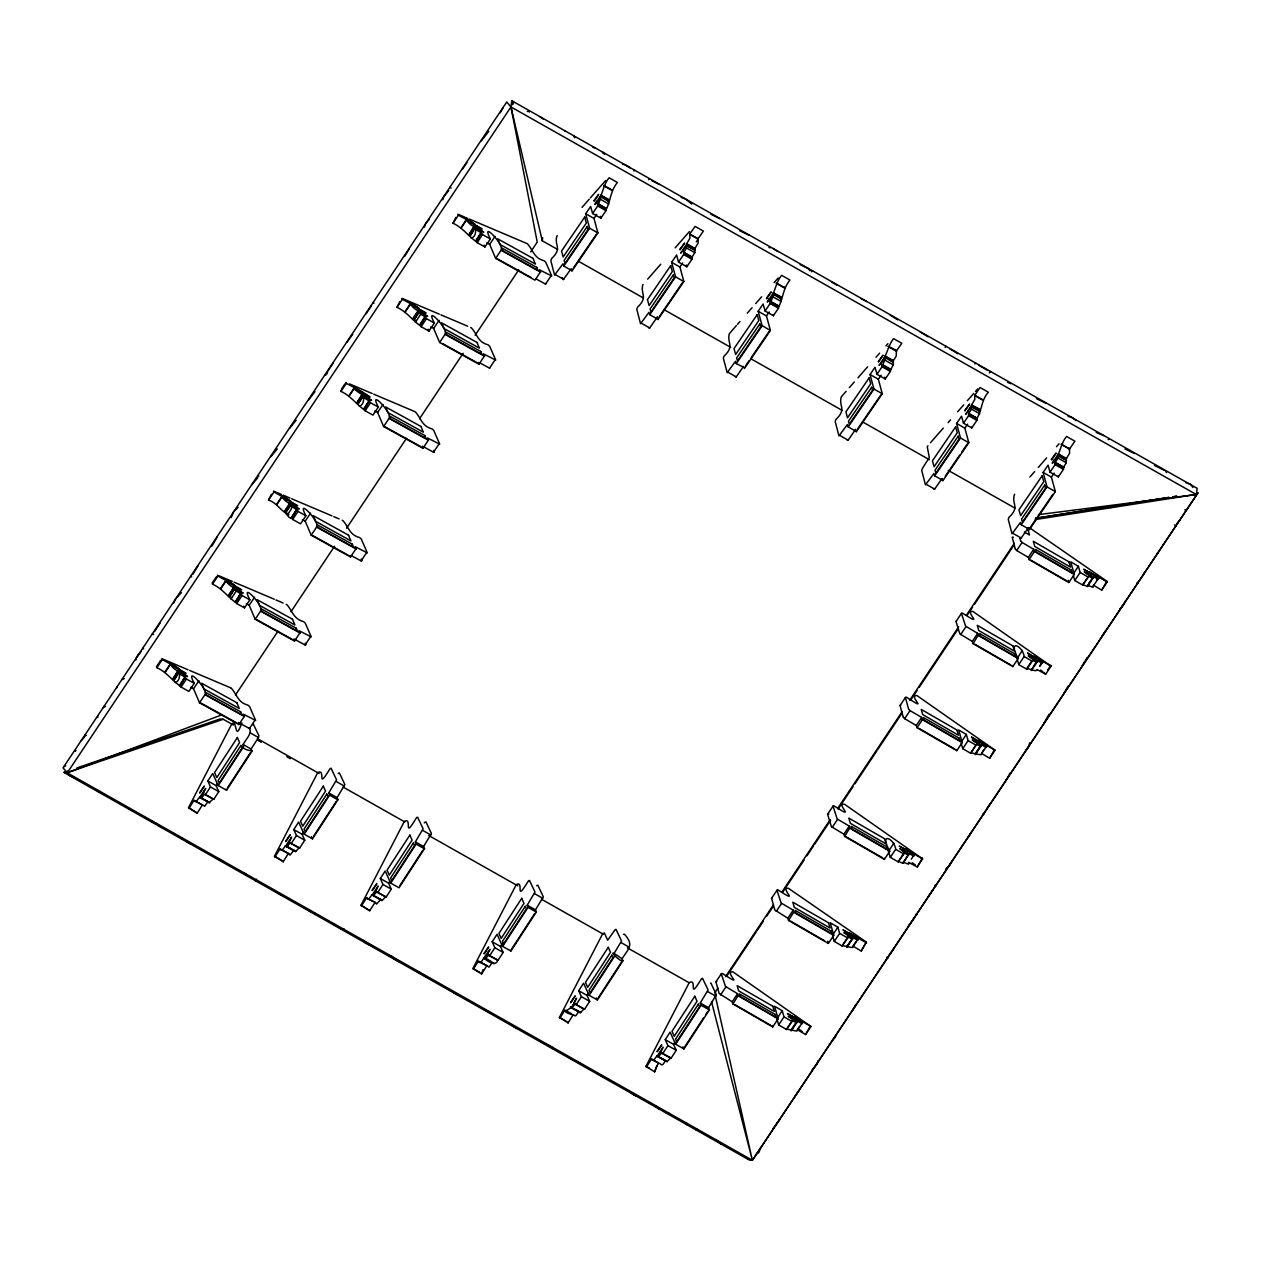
<?xml version="1.0" encoding="UTF-8"?>
<svg xmlns="http://www.w3.org/2000/svg" width="1261" height="1261" viewBox="0 0 1261 1261"><rect width="100%" height="100%" fill="white"/><g stroke="black" fill="none" stroke-linecap="round" stroke-linejoin="round"><path stroke-width="1.5" d="M777.107 1019.582L778.636 1024.941L786.533 1029.496A14.517 3.389 33.7 0 1 786.533 1029.071C790.773 1029.843 793.169 1030.615 797.094 1031.025M786.769 1028.913L792.397 1020.638L796.574 1022.844L797.409 1021.52L791.199 1030.915M832.749 936.088L834.278 941.431L842.175 946.002A14.517 3.389 33.7 0 1 842.175 945.561C846.367 946.176 848.874 947.342 852.735 947.531M961.197 743.328L962.726 748.671L970.623 753.243A14.517 3.389 33.7 0 1 970.623 752.801C974.674 753.526 977.307 754.377 981.184 754.772M1087.612 585.262L1093.051 587.358L1093.003 585.861M790.584 1017.233L797.409 1021.52L788.424 1016.319A3.909 0.914 33.7 0 0 788.125 1016.271L791.672 1018.699L791.136 1017.926M846.336 933.802L844.05 932.746A3.909 0.914 33.7 0 0 843.767 932.777L852.846 937.553M902.245 849.662L909.071 853.949L902.86 863.328L898.368 861.342A14.517 3.389 33.7 0 0 898.21 861.893L890.298 857.37L888.327 851.049M971.112 752.454L976.487 744.384L981.153 746.339L974.674 740.743L981.484 745.251L975.289 754.645M1086.714 572.841L1093.523 577.112L1087.329 586.507L1082.758 584.521A14.517 3.389 33.7 0 0 1082.663 585.057L1074.766 580.533L1073.458 575.978M597.162 201.713L596.39 201.334L594.971 204.061A3.909 1.135 -60.5 0 0 594.798 204.581C602.143 200.042 602.459 184.973 609.158 177.785L617.449 182.482C610.45 190.663 610.687 200.925 605.958 209.941A14.517 4.224 -60.5 0 0 606.021 210.571L600.898 218.185L592.591 213.487L590.637 206.457L585.671 213.708L589.612 228.225L563.793 266.055L572.1 270.752L597.903 232.922L593.978 218.405L596.721 214.402M769.651 299.267L768.879 298.889L767.46 301.615A3.909 1.135 -60.5 0 0 767.287 302.12C774.585 297.186 775.058 282.685 781.631 275.339L789.938 280.021C783.018 288.265 783.097 298.463 778.447 307.479A14.517 4.224 -60.5 0 0 778.51 308.125L773.387 315.723L765.08 311.026L763.126 303.996L758.16 311.262L762.101 325.606L770.392 330.477L744.384 368.559M881.076 375.211L878.35 379.23L882.274 393.747L856.455 431.561L848.164 426.864L873.968 389.05L870.043 374.533L875.008 367.266L876.962 374.296L885.269 378.994L890.392 371.396A14.517 4.224 -60.5 0 1 890.329 370.75L893.371 364.382L893.198 360.331M1054.606 460.407L1053.833 460.029L1052.399 462.755A3.909 1.135 -60.5 0 0 1052.226 463.276C1059.303 458.72 1060.154 443.604 1066.585 436.479L1074.892 441.177L1069.549 448.963M682.658 262.997L679.931 267.017L683.856 281.534L658.053 319.364L649.746 314.667L675.549 276.837L671.624 262.32L676.59 255.053L678.544 262.099L686.851 266.78L691.974 259.183A14.517 4.224 -60.5 0 1 691.911 258.552L692.131 256.992L683.825 252.295L686.504 247.96L686.646 243.767L689.83 238.361L689.735 234.026L695.095 226.397L703.402 231.094L698.042 238.723L698.137 243.058L694.937 248.464L686.646 243.767M762.085 325.779L736.282 363.609L744.305 367.581M770.392 330.477L766.467 315.959L769.21 311.94M967.613 424.153L964.87 428.157L968.811 442.674L942.992 480.504L934.685 475.807L960.504 437.993L956.579 423.46L961.544 416.209L963.499 423.239L971.79 427.936L976.928 420.323A14.517 4.224 -60.5 0 1 976.849 419.692L977.07 418.148L968.779 413.45L971.459 409.1L971.585 404.907L974.785 399.516L974.721 395.339L980.049 387.537L988.356 392.234C981.263 399.879 982.224 409.809 977.07 418.148M1054.149 473.08L1051.406 477.099L1055.347 491.617L1029.528 529.447L1021.221 524.749L1047.04 486.919L1043.115 472.402L1048.08 465.136L1050.035 472.181L1058.342 476.863L1063.464 469.36A14.517 4.224 -60.5 0 1 1063.401 468.635L1063.606 467.074L1055.315 462.377L1057.995 458.042L1057.9 455.599L1066.302 460.312L1066.286 462.74L1063.606 467.074M289.715 840.914L291.354 837.304A3.909 1.135 -60.5 0 1 291.638 837.131L286.641 846.746L290.298 842.884L299.692 847.975L304.752 840.22L302.073 834.262L293.766 829.565L298.652 822.062L304.106 834.136L312.492 838.849L338.074 799.521M299.692 847.975L299.661 847.944A14.517 4.224 -60.5 0 0 299.393 847.628L295.5 851.632L293.671 850.087M376.188 889.856L377.843 886.184A3.909 1.135 -60.5 0 1 378.174 886.073L373.177 895.673L376.834 891.826L386.229 896.918L391.288 889.163L388.609 883.204L380.302 878.507L385.188 871.004L390.642 883.063L399.028 887.791L424.61 848.448M386.229 896.918L386.197 896.886A14.517 4.224 -60.5 0 0 385.929 896.555L382.036 900.575L372.011 894.743L368.543 899.345L366.715 898.179L375.62 902.561L376.503 904.105L380.459 899.771M536.492 911.719L510.91 951.062L502.524 946.333L497.07 934.275L492.184 941.778L500.491 946.475L503.155 952.433L498.079 960.157A14.517 4.224 -60.5 0 0 497.796 959.826C495.652 971.821 471.819 948.02 492.736 962.773M574.606 1002.069L576.261 998.397A3.909 1.135 -60.5 0 1 576.592 998.271L571.58 1007.886L575.237 1004.024L584.647 1009.131L589.691 1001.376L587.027 995.402L578.72 990.705L583.591 983.202L589.06 995.276L597.446 999.989L623.029 960.661M661.142 1050.996L662.797 1047.324A3.909 1.135 -60.5 0 1 663.128 1047.213L658.116 1056.828L661.789 1052.967L671.183 1058.058L676.227 1050.303L673.563 1044.344L665.256 1039.647L670.127 1032.144L675.597 1044.218L683.982 1048.931L709.565 1009.604M671.183 1058.058L671.151 1058.026A14.517 4.224 -60.5 0 0 670.868 1057.711L666.99 1061.715L656.965 1055.883L653.497 1060.485L651.653 1059.319L658.305 1063.07M1029.685 742.713L1028.645 746.764L1025.114 751.603M683.115 250.324L680.751 253.177A3.909 1.135 -60.5 0 1 680.924 252.673L686.504 245.532L694.811 250.23L694.811 252.657L692.226 256.85M881.534 362.537L879.169 365.391A3.909 1.135 -60.5 0 1 879.327 364.886C886.231 359.038 887.255 346.68 893.513 338.61L901.82 343.291L896.445 350.936L896.177 356.185L893.355 360.662L885.049 355.965M968.07 411.464L965.69 414.333A3.909 1.135 -60.5 0 1 965.863 413.813L971.364 406.657L979.765 411.37M1144.184 573.582L1144.279 572.683M786.533 1029.496L792.397 1020.638M842.175 946.002L848.038 937.144L842.411 945.419M970.623 753.243L976.487 744.384M1017.438 660.055L1018.746 664.61L1026.643 669.134A14.517 3.389 33.7 0 1 1026.643 668.74C1029.922 668.409 1034.745 671.814 1037.078 670.269M557.677 249.505L542.262 240.788L542.671 237.683M1038.433 514.63L1196.342 494.533L1197.162 488.322L511.745 100.707L510.957 106.949L537.233 242.096L530.692 251.916M231.173 517.625L233.521 511.966L238.061 507.332M592.591 213.487L597.73 205.89A14.517 4.224 -60.5 0 1 597.651 205.244C601.907 199.128 598.408 191.924 608.858 201.618M678.544 262.099L683.667 254.486A14.517 4.224 -60.5 0 1 683.604 253.855L683.825 252.295M765.08 311.026L770.203 303.428A14.517 4.224 -60.5 0 1 770.14 302.798C774.475 296.54 770.77 289.636 781.347 299.172M876.962 374.296L882.085 366.699A14.517 4.224 -60.5 0 1 882.022 366.068C886.247 359.952 882.779 352.844 893.229 362.443M963.499 423.239L968.621 415.641A14.517 4.224 -60.5 0 1 968.558 414.995L968.779 413.45M1050.035 472.181L1055.158 464.568A14.517 4.224 -60.5 0 1 1055.094 463.938L1055.315 462.377M116.69 687.923L116.816 687.135M424.453 227.09L425.209 224.521A10.261 7.771 -40.2 0 1 426.076 223.008L429.323 219.335M818.058 1060.659L817.27 1063.874L812.131 1069.943M694.811 250.23L694.795 248.118M903.365 851.096L900.07 848.748A3.909 0.914 33.7 0 0 899.787 848.7L908.755 854.911L904.058 853.067L898.431 861.342M1066.27 458.2L1066.302 460.312M1031.309 670.584L1037.504 661.19L1028.503 655.909A3.909 0.914 33.7 0 0 1028.219 655.941L1031.766 658.368L1030.804 656.965M1087.817 574.275L1084.539 571.911A3.909 0.914 33.7 0 0 1084.239 571.879L1093.208 578.09L1088.669 576.324L1082.9 584.521M326.993 373.965L327.75 371.081L333.219 363.263M760.73 1147.715L758.807 1152.617L756.348 1153.941M1010.14 773.072L1006.01 780.559M442.816 199.727L443.714 196.795L448.774 190.506M683.667 253.272L692.021 257.843M968.621 414.412L976.96 418.983M500.207 112.812L503.344 107.248M856.314 1004.024L851.601 1011.826M203.699 791.404L203.699 792.302L205.764 788.488A3.909 1.135 -60.5 0 0 205.401 788.708L199.664 797.535L208.711 801.98M488.054 952.228L488.07 953.127L490.056 949.344A3.909 1.135 -60.5 0 0 489.772 949.517L481.261 961.844L479.984 962.647L478.597 961.449L487.392 965.816M836.138 1035.123L835.775 1036.164A10.261 9.962 50.9 0 1 834.924 1037.708L831.598 1041.176M1049.01 714.309L1043.698 723.672M792.491 1020.984L791.908 1021A14.517 3.389 33.7 0 0 791.924 1021.394L784.011 1016.87L782.246 1010.692L774.601 1006.262L778.132 1018.809L772.725 1026.927L732.956 1003.977L732.215 1001.801L719.18 993.495L715.917 981.815L721.481 973.555A7.566 1.765 33.7 0 1 722.585 973.571C746.244 989.002 723.956 972.389 732.499 971.742A8.906 2.081 33.7 0 1 733.145 972.026L810.949 1026.47L805.59 1034.524L797.346 1029.654L799.49 1026.422M721.292 973.744L725.485 986.496L737.559 993.668L738.331 995.906L778.1 1018.872M848.133 937.475L847.55 937.506A14.517 3.389 33.7 0 0 847.565 937.885L839.653 933.376L837.887 927.182L830.242 922.768L833.773 935.315L828.367 943.433L788.598 920.467L787.826 918.229L774.821 909.985L771.559 898.305L777.123 890.045A7.566 1.765 33.7 0 1 778.226 890.061C801.429 905.177 779.487 887.744 788.141 888.248A8.906 2.081 33.7 0 1 788.787 888.532L866.354 942.093L861.216 951.03L852.988 946.144L856.203 941.305M776.934 890.234L781.126 903.002L793.201 910.158L793.973 912.412L833.742 935.363M908.582 862.351L917.236 866.953L922.611 858.883L844.807 804.455A8.906 2.081 33.7 0 0 844.161 804.171C835.428 803.446 857.448 821.116 834.246 805.984A7.566 1.765 33.7 0 0 833.143 805.968L827.579 814.243L831.409 826.664L843.845 834.152L844.618 836.406L884.387 859.356L884.119 858.252M832.985 806.078L837.146 818.925L849.22 826.097L849.993 828.335L889.762 851.301C878.618 830.668 894.664 838.928 895.673 849.299L903.585 853.823A14.517 3.389 33.7 0 1 903.57 853.429L904.058 853.067M983.58 750.169L981.436 753.384L989.664 758.271L995.039 750.2L917.236 695.773A8.906 2.081 33.7 0 0 916.589 695.489C908.03 696.119 930.334 712.764 906.675 697.301A7.566 1.765 33.7 0 0 905.571 697.286L900.007 705.545L903.16 716.831M905.414 697.585L908.535 708.761M1012.567 665.509L1012.819 666.596L973.066 643.646L972.294 641.408L959.857 633.905L956.011 621.484L961.576 613.224A7.566 1.765 33.7 0 1 962.695 613.24C985.897 628.356 963.94 610.923 972.594 611.412A8.906 2.081 33.7 0 1 973.256 611.695L1051.059 666.139L1045.684 674.194L1037.141 669.591M961.434 613.319L965.595 626.165L977.669 633.337L978.441 635.576L1018.194 658.541C1007.05 637.908 1023.112 646.168 1024.121 656.54L1032.018 661.063A14.517 3.389 33.7 0 1 1032.018 660.669L1026.88 668.582M289.652 840.015L285.616 846.131L293.923 850.828M404.608 256.472L409.352 248.78M211.895 546.108L217.27 536.934M1068.035 686.205L1064.095 693.251M252.121 750.91C230.164 748.12 255.494 736.881 249.189 727.912M226.003 789.213L226.554 790.237L251.932 751.225L251.112 749.002L258.458 737.527L258.915 735.746L253.429 724.35A7.566 2.207 -60.5 0 0 252.704 724.618M328.758 792.917L337.065 797.598L337.885 799.837L329.578 795.139L328.758 792.917L336.577 779.85L331.076 768.264A7.566 2.207 -60.5 0 0 329.909 768.832C316.212 791.356 326.268 768.847 318.04 772.378A8.906 2.585 -60.5 0 0 317.567 772.946L274.472 856.251L283.158 861.767L288.328 853.587L280.021 848.905L274.851 857.086M337.097 797.677L344.884 784.531L339.382 772.946A7.566 2.207 -60.5 0 0 338.216 773.529M415.326 841.922L423.601 846.541L424.421 848.779L416.114 844.082L415.326 841.922L423.113 828.776L417.612 817.191A7.566 2.207 -60.5 0 0 416.445 817.774C402.574 840.819 412.788 817.065 404.576 821.321A8.906 2.585 -60.5 0 0 404.103 821.888L361.024 905.193L369.694 910.71L374.927 902.655M423.601 846.541L431.42 833.474L425.919 821.888A7.566 2.207 -60.5 0 0 424.752 822.471L424.279 822.866M527.208 905.193L535.468 909.812L536.303 912.05L527.996 907.353L527.208 905.193L534.995 892.047L529.494 880.462A7.566 2.207 -60.5 0 0 528.327 881.045C514.125 904.247 524.576 879.942 516.458 884.591A8.906 2.585 -60.5 0 0 515.985 885.159L472.891 968.464L481.576 973.981L486.746 965.8L478.439 961.103L473.269 969.283M535.499 909.875L543.302 896.744L537.785 885.159A7.566 2.207 -60.5 0 0 536.634 885.742M613.949 953.679L621.531 940.99L616.03 929.404A7.566 2.207 -60.5 0 0 614.864 929.972L607.676 940.249L604.429 933.014L602.994 933.534A8.906 2.585 -60.5 0 0 602.506 934.086L559.427 1017.391L568.096 1022.923L573.266 1014.742L574.37 1015.326M622.036 958.817C598.865 942.077 627.111 968.558 622.036 958.817C628.199 948.871 634.535 945.151 624.321 934.102A7.566 2.207 -60.5 0 0 623.596 934.385M700.265 1003.062L708.54 1007.697L709.376 1009.919L701.069 1005.222L700.265 1003.062L708.067 989.932L702.566 978.347A7.566 2.207 -60.5 0 0 701.4 978.914C687.292 1001.912 697.869 978.173 689.531 982.461A8.906 2.585 -60.5 0 0 689.042 983.028L645.963 1066.333L654.632 1071.866C660.859 1053.376 659.613 1072.512 665.272 1060.58M708.54 1007.697L716.358 994.63L710.857 983.028A7.566 2.207 -60.5 0 0 710.526 983.123M1087.218 657.454L1082.08 666.06M1069.36 448.238L1069.612 453.14L1066.428 458.547L1058.121 453.85M927.308 446.977L929.325 457.538L922.39 468.461A7.566 2.207 -60.5 0 0 921.759 470.574L925.464 484.839L933.912 473.521L934.685 475.807M192.886 574.275L197.993 565.905M1105.692 630.421L1101.972 636.238M173.703 603.042L175.626 598.912L181.426 592.591M1111.382 506.418L1110.736 507.679M154.536 631.603L160.131 622.934M927.465 446.646L927.623 446.331A8.906 2.585 -60.5 0 1 927.923 445.764M151.824 822.156L152.234 821.352M188.898 808.474L194.068 800.294L202.375 804.991L197.205 813.172L188.535 807.639L231.614 724.334A8.906 2.585 -60.5 0 1 232.087 723.767C237.367 718.959 234.53 743.659 241.813 722.852M181.489 838.943L182.025 837.903M255.636 880.872L256.519 879.169M314.951 914.414L315.455 913.468M389.082 956.327L389.507 955.491M418.715 973.098L419.172 972.215M482.979 969.725L481.576 973.981M552.192 1048.585L552.854 1047.308M656.934 1065.876L654.632 1071.866M656.004 1107.284L656.445 1106.433M685.653 1124.055L686.457 1122.526M779.661 1119.658L773.229 1128.359M798.639 1091.175L794.052 1097.858M894.207 948.177L889.383 954.876M481.292 140.917L488.795 131.317M462.314 169.4L466.885 162.701M365.926 313.942L371.569 305.698M914.052 918.307L908.188 926.236M933.219 889.541L927.718 897.296M952.354 860.664L949.249 865.976L945.908 868.75M346.917 342.314L352.733 334.275M557.252 235.618L557.141 235.807A8.906 2.585 -60.5 0 0 556.731 236.579C554.351 245.737 562.564 248.322 551.483 258.71A7.566 2.207 -60.5 0 0 550.868 260.822L554.572 275.087L563.005 263.77L563.714 265.898M1014.695 494.296L1014.569 494.501A8.906 2.585 -60.5 0 0 1014.175 495.274C1011.779 504.416 1019.991 507.001 1008.926 517.404A7.566 2.207 -60.5 0 0 1008.296 519.5L1012 533.781L1020.448 522.448L1021.221 524.749M308.614 399.942L314.982 391.619M202.737 805.149L194.178 800.514L196.054 801.791L199.522 797.188L201.524 798.197L204.345 794.272L213.755 799.364L218.799 791.624L210.492 786.927L207.829 780.953L212.699 773.45L218.153 785.524L226.554 790.237M218.799 791.624L216.12 785.65L217.444 783.601M302.073 834.262L303.397 832.213M388.609 883.204L389.933 881.155M500.491 946.475L502.682 943.102M587.027 995.402L588.351 993.353M673.563 1044.344L674.887 1042.295M1123.819 604.114L1119.894 608.953M968.054 837.635L971.443 832.181M137.181 656.603L141.043 651.606M289.526 428.456L296.162 420.212M361.387 906.013L366.557 897.832L373.209 901.599M559.805 1018.226L564.975 1010.045L571.611 1013.797M646.341 1067.169L651.511 1058.988L658.147 1062.739M137.228 656.429L136.771 657.17A18.489 13.997 -40.2 0 0 136.251 658.053L135.889 659.96M203.636 792.302L200.404 797.283L208.696 802.169M488.007 953.111L485.186 959.054L488.716 955.097L498.111 960.188M213.755 799.364L213.708 799.332A14.517 4.224 -60.5 0 0 213.44 799.017L205.133 794.32A14.517 4.224 -60.5 0 1 205.401 794.635L210.492 786.927M218.248 785.54L243.625 746.528M227.547 787.762L250.356 752.722M293.766 829.565L296.445 835.523L291.401 843.278A14.517 4.224 -60.5 0 0 291.086 842.931L290.298 842.884M304.2 834.152L329.578 795.139M313.5 836.374L336.309 801.334M380.302 878.507L382.981 884.465L377.937 892.221A14.517 4.224 -60.5 0 0 377.622 891.874L376.834 891.826M390.737 883.094L416.114 844.082M400.036 885.317L422.845 850.277M492.184 941.778L494.864 947.736L489.82 955.491A14.517 4.224 -60.5 0 0 489.504 955.129L488.716 955.097M502.619 946.365L527.996 907.353M511.919 948.587L534.727 913.547M578.72 990.705L581.384 996.679L576.34 1004.434A14.517 4.224 -60.5 0 0 576.025 1004.071L575.237 1004.024M589.139 995.292L614.533 956.279M579.445 1011.7L570.555 1007.224L580.202 1012.772L584.332 1008.768A14.517 4.224 -60.5 0 1 584.615 1009.084L584.647 1009.131M598.455 997.514L621.247 962.49M665.256 1039.647L667.92 1045.621L662.876 1053.361A14.517 4.224 -60.5 0 0 662.561 1053.014L661.789 1052.967M675.675 1044.234L701.069 1005.222M684.991 1046.457L703.638 1017.785M705.719 1014.601L707.784 1011.417M376.188 888.958L372.153 895.074L381.185 899.708M574.59 1001.155C573.266 1012.236 555.817 1009.667 573.424 1015.073M661.127 1050.098L657.107 1056.229L666.123 1060.864M67.274 772.804L510.957 106.949L506.749 101.968L63.05 767.839L67.274 772.804L222.346 714.672M160.778 660.26L156.474 666.722L156.868 667.668C166.531 672.003 172.221 680.625 180.654 686.425A14.517 3.389 33.7 0 1 180.985 687.009L188.851 691.406L194.226 683.336C183.617 662.987 209.436 690.681 204.786 694.575L244.539 716.626M216.419 576.766L212.116 583.212L212.51 584.158C222.22 588.446 227.847 597.147 236.296 602.931A14.517 3.389 33.7 0 1 236.627 603.499L244.492 607.897L249.867 599.842C239.259 579.477 265.078 607.187 260.428 611.065L300.181 633.132M271.351 494.312L268.53 500.097C277.184 502.887 280.667 511.288 288.879 514.724M341.636 388.845L344.852 384.006M399.8 301.552L396.979 307.337C406.672 311.625 412.3 320.326 420.764 326.095A14.517 3.389 33.7 0 1 421.095 326.678L428.961 331.076L434.336 323.005C423.712 302.656 449.546 330.366 444.897 334.244L484.634 356.296M455.82 217.475L452.998 223.26C462.677 227.563 468.335 236.248 476.784 242.033A14.517 3.389 33.7 0 1 477.115 242.601L484.981 246.998L490.356 238.928C479.732 218.579 505.566 246.289 500.916 250.167L540.654 272.234M156.868 667.668L162.243 659.598L161.849 658.652L188.047 669.764M212.51 584.158L217.885 576.104L217.491 575.158M268.53 500.097L273.905 492.026L273.511 491.081L281.518 494.47M428.614 440.373L388.877 418.305C393.527 414.428 367.692 386.717 378.316 407.067L372.941 415.137L365.075 410.739A14.517 3.389 33.7 0 0 364.744 410.172C356.311 404.371 350.668 395.718 340.959 391.399L346.334 383.344L345.94 382.382M396.979 307.337L402.354 299.267L401.944 298.321L439.301 314.162M452.998 223.26L458.373 215.205L457.964 214.26L465.073 217.255M164.907 672.003L170.282 663.932L162.243 659.598M220.549 588.493L225.924 580.423L217.885 576.104M276.569 504.416L281.944 496.361L273.905 492.026M348.998 395.733L354.373 387.663L346.334 383.344M405.017 311.672L410.392 303.602L402.354 299.267M461.037 227.595L466.412 219.524L458.373 215.205M165.191 672.476L170.456 664.311L170.062 663.381L178.873 668.645M220.722 588.887L226.097 580.817L225.703 579.871L234.514 585.151M276.742 504.81L282.117 496.739L281.723 495.809L290.534 501.074M349.155 396.112L354.53 388.057L354.136 387.111L362.963 392.392M405.175 312.05L410.55 303.98L410.156 303.05L418.983 308.314M461.195 227.989L466.57 219.918L466.176 218.973L475.003 224.253M172.694 679.048L178.069 670.978C172.016 669.118 164.702 657.233 179.062 669.071M228.336 595.555L233.711 587.484C227.674 585.593 220.297 573.818 234.688 585.577M284.356 511.477L289.731 503.407C283.82 501.61 276.033 489.504 290.708 501.5M356.784 402.779L362.159 394.725C343.89 382.84 364.035 391.903 369.977 397.026A8.197 1.923 33.7 0 1 370.056 397.231L363.168 393.4A8.78 2.049 33.7 0 1 363.058 393.148L363.2 392.959M412.804 318.718L418.179 310.647C412.268 308.85 404.749 297.107 419.156 308.74M468.824 234.641L474.199 226.586C468.288 224.789 460.486 212.668 475.176 224.679M172.852 679.411L177.974 670.631L187.526 676.621A3.909 0.914 33.7 0 0 187.101 676.259L184.579 674.556M356.926 403.157L362.065 394.362L368.748 398.303M468.966 235.019L474.104 226.223L483.751 232.323A3.909 0.914 33.7 0 0 483.231 231.851L480.693 230.164M173.734 680.309C179.645 673.437 176.445 667.731 184.453 674.824M229.376 596.8L234.751 588.745L233.616 587.137L240.299 591.062M285.396 512.738L290.771 504.668L289.636 503.06L296.319 507.001M357.825 404.04L363.2 395.986L362.301 395.087L371.191 399.989A3.909 0.914 33.7 0 1 371.601 400.368L368.527 398.571M413.844 319.979L419.204 311.908L418.085 310.301L424.768 314.241M469.849 235.902C475.901 229.36 472.071 222.913 480.567 230.432M173.876 680.451L179.109 672.239M229.518 596.942L234.751 588.745M357.919 404.245L363.2 395.986M413.986 320.121L419.204 311.908M470.006 236.043L475.224 227.847M175.263 682.579C183.271 679.38 175.705 667.542 184.264 675.155M230.905 599.085L236.28 591.015L234.893 588.887L243.168 593.127A3.909 0.914 33.7 0 0 242.742 592.749L239.984 591.74M356.201 549.055L316.448 527.003C321.098 523.11 295.279 495.4 305.887 515.765L300.512 523.835L292.647 519.422A14.517 3.389 33.7 0 0 292.316 518.854C281.203 514.898 295.027 510.8 290.771 504.668M359.353 406.31C367.424 403.126 359.669 391.257 368.354 398.886M415.373 322.249L420.748 314.178L419.361 312.05L427.621 316.29A3.909 0.914 33.7 0 0 427.211 315.928L424.453 314.919M471.393 238.187C479.385 234.987 471.819 223.15 480.394 230.747M179.598 685.196L184.973 677.125L180.638 674.509M235.24 601.686L240.615 593.632L236.28 591.015M291.259 517.625L296.634 509.554L292.3 506.938M363.688 408.927L369.063 400.856L364.728 398.255M419.692 324.865L425.067 316.795L420.748 314.178M475.712 240.788L481.087 232.733L476.768 230.117M179.882 685.716L184.973 677.125M235.523 602.206L240.615 593.632M291.543 518.145L296.634 509.554M363.972 409.447L369.063 400.856M419.992 325.385L425.067 316.795M476.012 241.308L481.087 232.733M180.165 685.874L185.131 677.488M235.807 602.364L240.772 593.994M291.827 518.287L296.792 509.917M364.256 409.604L369.205 401.234M420.276 325.543L425.225 317.157M476.295 241.466L481.245 233.096M181.032 687.072L186.407 679.017A14.517 3.389 33.7 0 0 186.029 678.371L185.54 677.803M236.674 603.578L242.049 595.507A14.517 3.389 33.7 0 0 241.671 594.861L241.182 594.294M292.694 519.5L298.022 511.367A14.517 3.389 33.7 0 0 297.691 510.784L297.202 510.232M365.123 410.818L370.498 402.748A14.517 3.389 33.7 0 0 370.119 402.101L369.725 401.628M421.142 326.741L426.47 318.607A14.517 3.389 33.7 0 0 426.139 318.04L425.651 317.473M477.162 242.679L482.49 234.53A14.517 3.389 33.7 0 0 482.159 233.963L481.765 233.49M230.763 687.923A8.906 2.081 33.7 0 1 231.488 688.411C237.163 694.748 237.698 702.424 248.007 705.183A7.566 1.765 33.7 0 1 249.662 706.727L255.652 720.441L243.405 714.199L244.24 716.484L238.865 724.555L199.537 702.787L193.548 688.774L198.923 680.704M286.215 604.303L286.405 604.413A8.906 2.081 33.7 0 1 287.114 604.902C292.694 611.396 293.435 618.836 303.649 621.673A7.566 1.765 33.7 0 1 305.304 623.218L311.294 636.931L299.046 630.705L299.882 632.975L294.507 641.045L255.179 619.277L249.189 605.264L254.564 597.194M342.235 520.226L342.425 520.352A8.906 2.081 33.7 0 1 343.134 520.84C348.824 527.161 349.36 534.837 359.669 537.612A7.566 1.765 33.7 0 1 361.324 539.156L367.314 552.87L355.066 546.628L355.901 548.913L350.526 556.984L311.199 535.216L305.209 521.187L310.584 513.132M373.729 394.173L414.648 411.543A8.906 2.081 33.7 0 1 415.563 412.142C421.253 418.479 421.789 426.155 432.097 428.913A7.566 1.765 33.7 0 1 433.752 430.458L439.742 444.171L427.495 437.945L428.33 440.215L422.955 448.285L383.612 426.517L377.638 412.505L382.997 404.434M470.668 327.466L470.857 327.592A8.906 2.081 33.7 0 1 471.582 328.081C477.273 334.401 477.793 342.094 488.117 344.852A7.566 1.765 33.7 0 1 489.757 346.397L495.746 360.11L483.499 353.868L484.35 356.154L478.975 364.224L439.632 342.456L433.642 328.443L439.017 320.373M469.36 219.083L526.877 243.515A8.906 2.081 33.7 0 1 527.602 244.004C533.293 250.34 533.813 258.016 544.137 260.775A7.566 1.765 33.7 0 1 545.777 262.32L551.766 276.033L539.519 269.807L540.37 272.077L534.995 280.147L495.652 258.379L489.662 244.366L495.037 236.296M199.537 702.787L204.912 694.716M255.179 619.277L260.554 611.207M311.199 535.216L316.574 527.145M383.612 426.517L388.987 418.447M439.632 342.456L445.007 334.386M495.652 258.379L501.027 250.309M235.429 695.047L277.924 631.272M290.992 611.648L334.575 546.249M346.554 528.249L406.483 438.324M419.566 418.699L463.15 353.285M475.129 335.3L518.712 269.901M238.408 722.49L249.442 728.495L254.817 720.425M294.049 638.98L305.083 644.986L310.458 636.915M351.299 555.597L361.103 560.924L366.478 552.854M422.498 446.221L433.516 452.226L438.891 444.156M479.747 362.837L489.536 368.165L494.911 360.094M535.767 278.76L545.556 284.088L550.931 276.017M714.656 993.022L717.919 988.12M725.548 976.676L773.482 904.736M782.198 891.653L830.148 819.697M837.777 808.254L902.056 711.771M909.685 700.328L958.707 626.749M966.336 615.305L1014.285 543.349M727.439 975.147L756.001 932.257M757.073 930.665L763.472 921.05M766.656 916.274L773.198 906.47M782.655 892.252L803.998 860.223M806.977 855.778L813.597 845.816M814.606 844.334L830.652 820.217M838.139 809.01L853.051 786.612M854.911 783.822L876.71 751.115M877.577 749.791L901.773 713.505M911.577 698.799L917.046 690.571M919.19 687.355L957.588 629.743M967.14 615.4L972.578 607.219M974.658 604.114L1013.04 546.502M720.583 994.929L725.958 986.874M776.224 911.435L781.599 903.365M832.244 827.358L837.619 819.287M976.581 744.715L975.998 744.747A14.517 3.389 33.7 0 0 975.998 745.125L968.101 740.617L966.336 734.422L958.691 730.009L962.222 742.556L956.8 750.673L917.046 727.707L916.274 725.469L904.657 718.675L910.032 710.605L908.645 709.155M960.677 634.598L966.052 626.544M1068.272 580.312L1068.839 582.535L1029.086 559.569L1028.33 557.394L1016.697 550.537L1022.072 542.466L1020.653 540.937M732.215 1001.801L737.559 993.668M787.826 918.229L793.201 910.158M843.877 834.23L849.252 826.16M916.274 725.469L921.649 717.399L910.032 710.605M972.294 641.408L977.669 633.337M1028.33 557.394L1033.689 549.26L1022.072 542.466M732.956 1003.977L738.032 995.717M788.598 920.467L793.673 912.207M844.618 836.406L849.693 828.146M917.046 727.707L922.422 719.637L921.665 717.477M973.066 643.646L978.126 635.386M1029.086 559.569L1034.461 551.514L1033.705 549.339M776.871 1018.746L782.246 1010.692M832.512 935.252L837.887 927.182M888.532 851.175L893.907 843.12M962.033 740.869L966.336 734.422M1022.356 650.361L1017.044 658.683M1074.073 572.746L1078.376 566.284L1070.731 561.87L1074.262 574.417L1068.839 582.535M884.387 859.356L889.762 851.301M1012.819 666.596L1018.194 658.541M778.636 1024.941L784.011 1016.87M834.278 941.431L839.653 933.376M890.298 857.37L895.673 849.299M962.726 748.671L968.101 740.617M1018.746 664.61L1024.121 656.54M1074.766 580.533L1080.141 572.478L1078.376 566.284M898.195 861.925L904.153 853.398M1026.643 669.181L1032.601 660.654M1082.663 585.104L1088.669 576.324M791.482 1029.67L795.707 1023.223M847.124 946.16L853.051 938.011L846.84 947.405M975.573 753.4L979.781 746.953M1033.657 666.123L1037.504 661.19L1031.246 657.596M1088.59 583.654L1090.749 580.438M791.514 1029.827L797.299 1021.174L802.311 1023.68L802.816 1021.93L797.441 1030.001M847.156 946.317L852.94 937.664L857.937 940.186L858.457 938.436L853.082 946.507M902.86 863.328L908.96 853.602L913.957 856.109L914.477 854.359L911.262 859.198M975.604 753.558L981.389 744.904L986.386 747.426L986.906 745.677L981.531 753.747M1031.624 669.496L1037.393 660.843L1042.406 663.349L1042.926 661.599L1039.695 666.438M1039.6 666.092L1042.815 661.253L1051.059 666.139M1096.692 580.407L1098.835 577.191L1107.079 582.062L1101.704 590.132L1093.46 585.246M1093.571 585.608L1098.946 577.538L1090.134 572.131M809.641 1027.211L805.59 1034.524M866.354 942.093L861.216 951.03M922.374 858.032L917.236 866.953M993.715 750.957L989.664 758.271M1047.592 670.111L1050.807 665.272M1029.449 527.728L1106.827 581.195L1101.704 590.132M63.838 772.41L66.975 772.694L752.36 1160.293L1197.95 492.878L752.36 1160.293L749.223 1159.994L63.838 772.41L67.558 771.133M270.879 456.671L277.278 448.932M596.737 201.539L600.803 195.534L609.11 200.231M682.69 250.151L686.756 244.145L695.063 248.827M769.226 299.093L773.292 293.072L781.599 297.769M881.108 362.364L885.175 356.343L893.466 361.04M967.644 411.291L971.711 405.285L980.002 409.983M1054.18 460.233L1058.247 454.228L1066.538 458.925M986.764 808.805L990.074 803.919M657.265 317.063L649.714 327.955L648.58 327.75M855.683 429.276L848.117 440.168L846.998 439.947M251.617 485.044L257.827 477.604M571.06 268.829L563.194 279.769L562.296 277.877M573.266 268.12L596.453 234.152M696.261 241.876L698.153 239.117L689.846 234.436M659.219 316.732L682.406 282.763M743.549 366.368L736.251 376.897L735.116 376.676M745.755 365.658L749.066 360.804M751.272 357.572L768.942 331.69M857.638 428.929L880.824 394.961M941.951 478.581L934.653 489.11L933.534 488.89M945.277 476.248L959.621 455.221M961.828 451.99L967.36 443.904M1028.503 527.524L1021.189 538.037L1020.07 537.832M1030.71 526.814L1052.793 494.454M207.829 801.886L204.613 806.315L203.32 805.259M295.768 851.506L285.475 845.8L282.007 850.403L280.178 849.236L289.084 853.618L289.951 855.163L293.781 850.497M492.2 962.71L488.969 967.14L487.834 966.399M578.736 1011.637L575.788 1015.799L574.559 1015.735M81.319 740.554L85.181 736.093M1179.681 520.147L1176.907 523.457M643.094 284.419A8.906 2.585 -60.5 0 0 642.684 285.175C640.462 294.507 648.375 296.918 637.435 307.321A7.566 2.207 -60.5 0 0 636.821 309.418L640.525 323.699L648.958 312.365L649.746 314.667M736.361 325.606L729.63 333.361A8.906 2.585 -60.5 0 0 729.221 334.118C726.998 343.449 734.895 345.861 723.972 356.264A7.566 2.207 -60.5 0 0 723.357 358.36L727.187 372.673L735.494 361.308L736.282 363.609M841.513 396.632A8.906 2.585 -60.5 0 0 841.103 397.388C838.88 406.72 846.777 409.131 835.854 419.535A7.566 2.207 -60.5 0 0 835.223 421.631L838.943 435.912L847.376 424.579L848.164 426.864M571.895 271.02L571.58 269.334M657.848 319.632L657.28 317.141M856.251 431.829L856.061 430.505M942.787 480.772L942.298 478.486M1029.323 529.715L1028.913 527.697M529.273 112.04L529.447 111.22A13.603 10.561 7.4 0 1 527.256 111.472M574.385 137.748L575.347 136.661M604.161 154.394L604.996 153.432M582.015 207.403L589.186 199.238M590.4 197.851L602.868 183.665M603.546 182.877L605.674 180.449M633.936 171.055L634.661 170.219M648.564 179.677L649.51 178.605M647.681 279.138L660.748 264.227M675.139 247.834L689.499 231.488M737.449 324.376L739.923 321.555M747.284 313.169L752.108 307.684M755.702 303.586L761.676 296.776M778.163 278.003L774.096 282.637M811.753 271.793L812.588 270.847M841.623 396.427L846.084 391.336M849.331 387.647L854.28 382.004M857.969 377.811L867.584 366.856M875.985 357.289L879.626 353.143M885.963 345.908L887.917 343.701M945.104 347.374L946.049 346.302M974.942 363.956L975.715 363.089M989.318 372.862L990.531 371.475M975.51 391.414L977.638 388.987M930.46 442.737L943.291 428.125M948.099 422.64L950.51 419.897M957.698 411.716L963.735 404.844M967.36 400.699L973.76 393.416M1029.827 477.068L1034.65 471.582M1038.26 467.468L1046.63 457.916M1056.466 446.709L1059.035 443.793M1108.167 439.726L1109.176 438.56M1031.766 658.368L1037.094 662.403L1032.507 660.323M208.932 802.705L212.888 799.285M956.059 621.389L956.201 621.279A7.566 1.765 33.7 0 1 956.468 621.232M900.039 705.466L900.196 705.356A7.566 1.765 33.7 0 1 900.827 705.293M827.61 814.149L827.768 814.039A7.566 1.765 33.7 0 1 828.871 814.054M771.59 898.226L771.748 898.116A7.566 1.765 33.7 0 1 772.394 898.053M715.949 981.72L716.106 981.61A7.566 1.765 33.7 0 1 716.752 981.562M1088.621 576.576L1088.07 576.513A14.517 3.389 33.7 0 0 1088.038 576.986L1080.141 572.478M63.759 766.783L64.674 766.31A25.362 19.183 -40.2 0 0 65.682 765.742M975.699 742.461L972.199 740.018A3.909 0.914 33.7 0 1 972.499 740.049L974.8 741.09M286.263 845.926L285.475 845.8M124.224 678.56L123.72 678.733A6.857 5.186 -40.2 0 0 123.215 678.954M76.889 767.949L220.06 718.959L223.197 719.259L233.474 725.075M66.975 772.694L223.197 719.259M1196.263 494.233L1197.241 493.934M668.614 1112.769L666.186 1113.037M622.556 164.324L624.747 164.655A18.489 14.375 7.4 0 1 625.677 165.112L626.449 165.506A51.023 39.658 7.4 0 1 628.829 166.909M1035.344 519.548L1196.043 494.438M1092.893 577.207L1087.266 573.519M980.853 745.346L975.226 741.657M908.44 854.044L902.797 850.355M796.779 1021.615L791.703 1018.62M1087.329 586.507L1093.413 576.766L1098.426 579.288L1098.946 577.538L1083.703 569.152A8.197 1.923 33.7 0 0 1083.782 569.357L1090.733 573.361A8.78 2.049 33.7 0 0 1090.686 573.14L1090.103 572.494M593.048 147.521L594.814 147.679M344.048 929.042L340.911 928.695L332.904 923.84M768.958 247.55L770.439 247.739M296.114 507.253L299.188 509.05A3.909 0.914 33.7 0 0 298.762 508.687L289.888 503.785L284.513 511.84L287.618 513.59M637.388 1096.424L636.253 1096.045A18.489 17.544 -84.6 0 1 635.339 1095.62L634.567 1095.226A51.023 48.407 -84.6 0 1 632.171 1093.823M1068.099 416.414L1070.967 417.092A10.261 7.976 7.4 0 1 1072.559 417.848L1076.153 420.67M1124.985 448.995L1134.49 453.487M75.108 777.942L69.292 775.342M424.547 314.493L418.321 311.026L412.946 319.08L416.067 320.83M240.094 591.33L233.868 587.847L228.493 595.917L231.598 597.651M1096.219 432.46L1103.643 435.565M223.008 861.421L215.032 857.37M1154.509 465.451L1164.738 470.526M191.041 843.877L190.017 843.593A10.261 9.741 -84.6 0 1 188.441 842.884L186.943 841.907M1185.813 482.6L1190.825 484.382L1192.938 487.487M490.497 1012.772L482.884 1008.973M545.556 284.088L546.171 283.441M489.536 368.165L490.151 367.518M433.516 452.226L434.367 452.147L433.626 450.382M361.103 560.924L361.939 560.83L361.198 559.064M305.083 644.986L305.919 644.907L305.178 643.142M249.442 728.495L250.261 728.306M312.413 838.817L311.483 836.737M510.831 951.03L510.374 950.022M597.367 999.973L596.421 997.892M683.903 1048.916L682.958 1046.835M800.199 264.684L807.875 268.372L810.145 270.847M1036.416 398.618L1045.921 403.236M550.127 1046.378L541.442 1042.027M739.718 230.716L749.333 235.429M579.745 1063.133L570.949 1058.72M710.778 214.118L719.511 218.594M609.126 1079.905L600.173 1075.066M681.176 197.362L685.637 199.065L691.753 204.093M651.811 180.622L659.33 184.516M449.799 187.432L451.154 188.015M465.971 217.649L467.658 218.358M440.909 314.84L467.595 326.173M372.988 302.703L374.044 303.144M349.486 383.896L372.137 393.511M325.007 374.722L325.953 375.116M257.796 475.57L258.915 476.043M283.189 495.179L290.03 498.079M291.638 498.773L331.974 515.875M333.771 516.632L339.162 518.917M219.256 575.899L232.292 581.431M234.01 582.156L274.299 599.243M275.954 599.952L283.142 602.994M190.616 576.403L191.656 576.844M152.218 634.015L153.479 634.535M142.619 648.422L143.596 648.832M189.639 670.442L230.574 687.797M104.222 706.065L105.483 706.601M85.023 734.864L86.3 735.399M76.038 750.484L75.108 750.531A13.603 10.277 -40.2 0 1 75.266 751.272M1007.602 382.272L1010.849 383.722M104.017 794.509L96.199 790.048M133.335 811.091L127.534 807.86M282.101 895.326L274.914 891.306M978.867 365.296L987.316 370.214M311.294 911.939L304.311 907.762M773.072 248.606L778.069 251.664M370.639 945.387L365.201 942.739L362.191 939.603M949.675 348.698L957.84 353.758M890.329 315.218L897.722 319.837M920.057 331.942L928.049 336.719M634.756 1095.257L629.696 1091.727M399.958 962.096L394.362 959.164L391.651 955.98M626.244 165.475L629.917 167.902M861.011 298.542L866.622 301.521M848.038 937.144L852.704 939.098L847.345 935.173M467.658 221.101L474.893 225.12M482.537 234.609L490.356 238.928M486.872 242.821L489.662 244.366M497.338 258.836L530.976 277.452M411.638 305.178L418.873 309.181M426.517 318.686L434.336 323.005M430.852 326.898L433.642 328.443M442.989 343.827L476.642 362.443M355.618 389.239L362.869 393.259M370.498 402.748L378.316 407.067M374.848 410.96L377.638 412.505M385.299 426.975L420.622 446.52M283.189 497.937L290.44 501.941M295.925 507.584L290.913 504.81L285.49 512.928L286.925 515.008M298.069 511.43L305.887 515.765M302.419 519.658L305.209 521.187M312.87 535.657L348.194 555.203M227.169 581.999L234.42 586.018M242.049 595.507L249.867 599.842M246.399 603.72L249.189 605.264M256.85 619.734L292.174 639.28M171.528 665.509L178.778 669.512M186.407 679.017L194.226 683.336M190.758 687.229L193.548 688.774M201.208 703.228L236.532 722.774M161.487 827.437L155.135 822.787M1196.342 494.533L510.957 106.949L542.262 240.788M603.783 185.414L612.089 190.112M689.735 234.026L698.042 238.723M776.272 282.968L784.578 287.666M888.154 346.239L896.287 350.369M974.721 395.339L982.981 399.863M1061.226 444.108L1069.517 448.806M603.893 185.824L612.2 190.521M776.382 283.362L784.689 288.06M888.264 346.633L896.555 351.33M974.8 395.576L983.091 400.273M1061.336 444.518L1069.627 449.2M600.693 195.156L608.842 199.506M773.182 292.71L781.331 297.06M971.585 404.907L979.734 409.273M600.52 196.716L608.811 201.413M686.473 245.312L694.764 250.009M773.009 294.254L781.3 298.952M884.875 357.525L893.182 362.222M971.411 406.468L979.718 411.165M1057.947 455.41L1066.254 460.092M600.551 199.348L608.858 204.046M686.504 247.96L694.811 252.657M773.04 296.902L781.347 301.6M884.923 360.173L893.214 364.87M971.459 409.1L979.75 413.797M1057.995 458.042L1066.286 462.74M597.872 203.699L606.178 208.38M770.361 301.237L778.668 305.934M882.243 364.508L890.55 369.205M597.982 204.061L606.289 208.759M683.935 252.673L692.226 257.37M770.471 301.615L778.762 306.313M882.337 364.886L890.644 369.583M968.874 413.829L977.18 418.51M1055.41 462.755L1063.717 467.453M597.95 204.266L606.242 208.963M683.903 252.878L692.194 257.575M770.439 301.82L778.731 306.502M882.306 365.091L890.613 369.772M968.842 414.018L977.149 418.715M1055.378 462.96L1063.685 467.658M597.761 204.534L606.068 209.231M770.25 302.073L778.557 306.77M882.133 365.343L890.439 370.04M1055.205 463.228L1063.496 467.926M597.73 205.969L606.021 210.666M683.683 254.58L691.974 259.262M770.219 303.507L778.51 308.204M882.085 366.778L890.392 371.475M968.621 415.72L976.928 420.417M1055.158 464.663L1063.464 469.36M585.671 213.708L593.978 218.405M671.624 262.32L679.931 267.017M758.16 311.262L766.467 315.959M870.043 374.533L878.35 379.23M956.579 423.46L964.87 428.157M1043.115 472.402L1051.406 477.099M589.612 228.225L597.903 232.922M675.549 276.837L683.856 281.534M873.968 389.05L882.274 393.747M960.504 437.993L968.811 442.674M1047.04 486.919L1055.347 491.617M578.232 261.137L643.315 297.943M663.869 309.56L730.671 347.342M751.225 358.959L842.001 410.298M862.556 421.915L929.357 459.698M948.193 470.353L1014.995 508.12M555.455 274.662L563.762 279.343M641.408 323.257L649.714 327.955M727.944 372.2L736.251 376.897M839.826 435.471L848.117 440.168M926.346 484.413L934.653 489.11M1012.898 533.34L1021.189 538.037M250.151 732.83L258.458 737.527M336.104 781.442L344.411 786.139M422.64 830.384L430.947 835.066M534.522 893.655L542.829 898.336M621.058 942.582L629.349 947.279M707.594 991.524L715.885 996.222M257.449 738.631L319.112 773.497M343.087 787.053L404.749 821.92M428.724 835.491L517.798 885.852M541.773 899.408L603.436 934.275M627.411 947.846L689.073 982.713M257.938 740.365L261.248 742.24M286.862 756.726L290.282 758.665M242.837 744.368L251.112 749.002M207.829 780.953L216.12 785.65M296.445 835.523L304.752 840.22M382.981 884.465L391.288 889.163M494.864 947.736L503.155 952.433M581.384 996.679L589.691 1001.376M667.92 1045.621L676.227 1050.303M290.44 843.199L298.841 847.896M376.976 892.142L385.377 896.823M488.858 955.412L497.26 960.094M575.394 1004.355L583.796 1009.036M661.93 1053.282L670.332 1057.979M287.918 846.872L294.648 850.781M199.522 797.188L209.815 802.894M372.011 894.743L382.304 900.433M483.893 958.013L494.186 963.703M570.429 1006.94L580.722 1012.646M656.965 1055.883L667.258 1061.589M188.535 807.639L197.205 813.172M274.472 856.251L281.124 860.002M361.024 905.193L369.694 910.71M474.562 969.394L479.543 972.215M559.427 1017.391L566.063 1021.158M645.963 1066.333L649.289 1068.209M846.777 934.417L852.94 937.664M831.929 282.259L836.973 285.144M423.98 975.431L427.337 977.37M1024.342 532.063L1029.496 534.995L1027.416 527.697M1091.049 573.566L1098.378 577.806M1031.009 560.215L1066.711 580.832M1034.225 656.587L1042.926 661.599L1034.115 656.193M1035.029 657.643L1042.358 661.867M419.188 309.339L426.076 313.169A8.197 1.923 33.7 0 0 425.997 312.949L419.078 309.087A8.78 2.049 33.7 0 0 419.188 309.339M974.989 644.276L1010.692 664.91M978.205 740.648L986.906 745.677L978.095 740.27M979.009 741.704L986.338 745.945M918.97 728.354L954.687 748.971M905.824 849.473L906.202 849.914A8.78 2.049 33.7 0 1 906.265 850.198L899.314 846.194A8.197 1.923 33.7 0 1 899.235 845.973L914.477 854.359L911.924 852.609M906.596 850.403L913.926 854.627M846.557 837.036L882.259 857.653M849.772 933.408L858.457 938.436L849.646 933.03M850.576 934.464L857.906 938.704M790.537 921.113L824.536 940.753M793.989 1016.902L794.54 1017.485A8.78 2.049 33.7 0 1 794.603 1017.769L787.652 1013.765A8.197 1.923 33.7 0 1 787.573 1013.545L802.816 1021.93L794.02 1016.524M794.934 1017.974L802.264 1022.198M734.895 1004.607L770.597 1025.24M1074.214 574.464L1034.146 551.309M962.175 742.603L922.106 719.448M453.109 992.297L458.184 995.26M986.827 745.456L995.039 750.2M922.611 858.883L914.398 854.138M866.591 942.96L858.394 938.216M810.949 1026.47L802.753 1021.709M539.818 116.658L543.239 119.038M721.166 1144.042L716.721 1140.433M511.635 1025.193L516.931 1028.55M1184.82 509.854L1185.844 510.043M1174.543 524.875L1175.977 525.869M1136.792 582.929L1137.595 583.48M1040.64 670.017L1045.684 674.194M983.154 813.424L983.974 813.991M912.207 862.776L915.391 864.983M934.921 885.254L935.993 886.01M915.927 914.193L916.81 914.808M886.814 957.209L888.012 958.029M877.609 971.868L878.413 972.42M829.439 1043.793L830.416 1044.455M798.938 1029.244L802.138 1031.451M244.524 873.258L247.156 875.181M1016.697 550.537L1015.278 548.992M904.657 718.675L903.27 717.225M903.175 862.256L908.582 864.179L908.55 862.697M1165.889 471.646L1166.535 472.623M567.734 1022.088L568.096 1022.923M374.643 902.056L375.021 902.876M282.779 860.948L283.158 861.767M747.773 1158.449L748.167 1159.395M484.224 245.233L484.981 246.998M428.204 329.294L428.961 331.076M340.565 390.453L340.959 391.399M243.751 606.131L244.492 607.897M512.833 101.321L513.164 102.109A25.362 19.719 7.4 0 0 513.605 102.976M478.345 362.474L478.975 364.224M422.451 446.867L422.955 448.285M350.022 555.549L350.526 556.984M238.361 723.12L238.865 724.555M294.144 639.973L294.507 641.045M1106.827 581.195L1107.079 582.062M956.547 749.57L956.847 750.61M907.92 850.292L905.666 848.952M827.783 941.21L828.398 943.37M772.473 1025.839L772.757 1026.88M1019.802 537.88L1020.575 540.622M1015.2 548.693L1012.22 537.218A7.566 1.765 33.7 0 1 1013.34 537.233M1058.105 476.059L1058.342 476.863M971.569 427.116L971.79 427.936M884.749 377.165L885.269 378.994M784.421 287.098L784.641 287.949M773.166 314.919L773.387 315.723M686.347 264.952L686.851 266.78M611.932 189.544L612.152 190.395M600.394 216.356L600.898 218.185M711.582 1001.959L752.36 1160.293L715.082 994.929M1125.19 601.166L1124.733 602.648A18.489 17.938 50.9 0 1 1124.229 603.562L1123.772 604.303A51.023 49.478 50.9 0 1 1122.18 606.636M564.613 130.955A9.82 7.629 7.4 0 1 565.338 131.018M602.285 151.903A6.857 5.328 7.4 0 1 603.01 153.243M573.723 135.747A8.795 6.841 7.4 0 1 574.149 136.724M97.727 717.556A9.82 7.424 -40.2 0 1 97.743 715.775M137.228 656.429A51.023 38.587 -40.2 0 1 138.82 654.096M121.655 679.884A6.857 5.186 -40.2 0 1 122.695 679.206M103.166 707.642A8.795 6.652 -40.2 0 1 104.001 707.185M697.664 1129.415A9.82 9.316 -84.6 0 1 695.662 1129.714M658.715 1108.813A6.857 6.51 -84.6 0 1 658.116 1107.757M687.277 1124.985A8.795 8.354 -84.6 0 1 686.898 1124.103M1163.273 544.232A9.82 9.521 50.9 0 1 1163.257 544.941M1139.345 580.848A6.857 6.652 50.9 0 1 1138.242 581.353M1157.834 553.09A8.795 8.528 50.9 0 1 1156.936 553.39M199.742 792.602L199.774 792.838A8.78 2.554 -60.5 0 0 199.884 793.043L204.329 786.218A8.197 2.38 -60.5 0 0 204.266 786.013L199.742 792.602M285.695 841.213L285.727 841.434A8.78 2.554 -60.5 0 0 285.837 841.654L290.282 834.829A8.197 2.38 -60.5 0 0 290.219 834.609L285.711 841.103M372.231 890.156L372.263 890.376A8.78 2.554 -60.5 0 0 372.373 890.581L376.818 883.772A8.197 2.38 -60.5 0 0 376.755 883.551L372.231 890.156M484.114 953.426L484.145 953.647A8.78 2.554 -60.5 0 0 484.256 953.852L488.701 947.043A8.197 2.38 -60.5 0 0 488.622 946.822L484.114 953.426M570.65 1002.353L570.681 1002.59A8.78 2.554 -60.5 0 0 570.776 1002.794L575.237 995.985A8.197 2.38 -60.5 0 0 575.158 995.764L570.666 1002.243M657.186 1051.296L657.217 1051.532A8.78 2.554 -60.5 0 0 657.328 1051.737L661.773 1044.912A8.197 2.38 -60.5 0 0 661.694 1044.707L657.186 1051.296M594.041 200.641L594.057 201.019A8.197 2.38 -60.5 0 0 594.136 201.24L598.66 194.588A8.78 2.554 -60.5 0 0 598.597 194.32L594.057 200.531M679.994 249.237L680.01 249.631A8.197 2.38 -60.5 0 0 680.089 249.836L684.613 243.2A8.78 2.554 -60.5 0 0 684.534 242.932L679.994 249.237M766.53 298.179L766.546 298.558A8.197 2.38 -60.5 0 0 766.625 298.778L771.149 292.142A8.78 2.554 -60.5 0 0 771.086 291.874L766.546 298.085M878.397 361.45L878.428 361.828A8.197 2.38 -60.5 0 0 878.507 362.049L883.015 355.413A8.78 2.554 -60.5 0 0 882.952 355.145L878.428 361.355M964.933 410.392L965.043 410.991A8.197 2.38 -60.5 0 1 964.964 410.771L969.551 404.34A8.78 2.554 -60.5 0 0 969.488 404.072L964.933 410.392M1051.469 459.319L1051.501 459.713A8.197 2.38 -60.5 0 0 1051.579 459.918L1056.087 453.282A8.78 2.554 -60.5 0 0 1056.024 453.014L1051.485 459.225M843.199 929.861L843.215 930.051A8.197 1.923 33.7 0 0 843.294 930.255L850.245 934.259A8.78 2.049 33.7 0 0 850.198 934.038L843.231 929.83M971.648 737.102L971.664 737.291A8.197 1.923 33.7 0 0 971.742 737.496L978.694 741.5A8.78 2.049 33.7 0 0 978.646 741.279L971.648 737.102M1027.668 653.025L1027.683 653.214A8.197 1.923 33.7 0 0 1027.762 653.434L1034.714 657.438A8.78 2.049 33.7 0 0 1034.666 657.217L1027.683 653.009M178.952 669.26L178.967 669.418A8.78 2.049 33.7 0 0 179.078 669.67L185.982 673.5A8.197 1.923 33.7 0 0 185.903 673.279L178.983 669.244M234.593 585.766L234.609 585.908A8.78 2.049 33.7 0 0 234.719 586.176L241.623 589.99A8.197 1.923 33.7 0 0 241.545 589.785L234.625 585.735M290.613 501.689L290.629 501.846A8.78 2.049 33.7 0 0 290.739 502.099L297.643 505.929A8.197 1.923 33.7 0 0 297.564 505.708L290.708 501.657M475.066 224.852L475.082 225.01A8.78 2.049 33.7 0 0 475.208 225.278L482.096 229.092A8.197 1.923 33.7 0 0 482.017 228.887L475.113 224.836M237.367 737.559L214.559 772.599L216.797 777.596L239.606 742.556L237.367 737.559M240.898 745.472L218.106 780.512L219.256 783.081L242.049 748.041L240.898 745.472M323.32 786.17L300.512 821.21L302.75 826.207L325.543 791.167L323.32 786.17M326.851 794.067L304.059 829.107L305.209 831.677L328.002 796.637L326.851 794.067M409.857 835.097L387.048 870.137L389.286 875.134L412.095 840.094L409.857 835.097M413.387 843.01L390.595 878.05L391.745 880.619L414.538 845.579L413.387 843.01M521.723 898.368L498.93 933.408L501.169 938.405L523.961 903.365L521.723 898.368M525.27 906.281L502.461 941.321L503.612 943.89L526.42 908.85L525.27 906.281M608.259 947.31L585.467 982.351L587.705 987.347L610.497 952.307L608.259 947.31M611.806 955.223L588.997 990.263L590.148 992.833L612.956 957.793L611.806 955.223M694.795 996.253L672.003 1031.293L674.241 1036.29L697.034 1001.25L694.795 996.253M698.342 1004.15L675.533 1039.19L676.684 1041.759L699.492 1006.719L698.342 1004.15M584.71 217.097L561.523 251.065L563.163 256.96L586.349 222.992L584.71 217.097M587.311 226.428L564.124 260.396L564.975 263.423L588.146 229.455L587.311 226.428M670.663 265.708L647.476 299.677L649.116 305.572L672.302 271.604L670.663 265.708M673.264 275.024L650.077 308.992L650.928 312.034L674.099 278.066L673.264 275.024M757.199 314.635L734.012 348.603L735.652 354.499L758.838 320.53L757.199 314.635M759.8 323.967L736.613 357.935L737.464 360.961L760.635 326.993L759.8 323.967M869.081 377.906L845.895 411.874L847.534 417.769L870.72 383.801L869.081 377.906M871.682 387.237L848.495 421.206L849.331 424.232L872.517 390.264L871.682 387.237M955.617 426.849L932.431 460.817L934.07 466.712L957.257 432.744L955.617 426.849M958.202 436.18L935.032 470.148L935.867 473.174L959.054 439.206L958.202 436.18M1042.153 475.791L1018.967 509.759L1020.606 515.654L1043.793 481.686L1042.153 475.791M1044.738 485.122L1021.568 519.091L1022.403 522.117L1045.59 488.149L1044.738 485.122M1168.884 497.433L1035.297 518.318L1168.884 497.449M1176.623 496.235L1172.762 496.834L1176.623 496.235M532.993 258.347L497.669 238.802L500.081 244.508L535.405 264.053L532.993 258.347M536.792 267.379L501.468 247.834L502.713 250.766L538.037 270.311L536.792 267.379M476.989 342.425L441.649 322.863L444.061 328.569L479.385 348.131L476.989 342.425M480.772 351.456L445.448 331.895L446.693 334.843L482.017 354.388L480.772 351.456M420.969 426.486L385.645 406.94L388.041 412.646L423.365 432.192L420.969 426.486M424.768 435.518L389.444 415.972L390.674 418.904L425.997 438.45L424.768 435.518M348.54 535.184L313.217 515.623L315.613 521.329L350.936 540.89L348.54 535.184M352.339 544.2L317.015 524.655L318.245 527.587L353.569 547.148L352.339 544.2M292.52 619.246L257.197 599.7L259.593 605.406L294.916 624.952L292.52 619.246M296.319 628.277L260.995 608.732L262.225 611.664L297.549 631.209L296.319 628.277M236.879 702.755L201.555 683.194L203.951 688.9L239.275 708.461L236.879 702.755M240.678 711.787L205.354 692.226L206.583 695.158L241.907 714.719L240.678 711.787M1068.997 561.902L1033.295 541.268L1034.761 546.454L1070.479 567.087L1068.997 561.902M1071.33 570.098L1035.628 549.481L1036.384 552.145L1072.086 572.762L1071.33 570.098M1012.977 645.963L977.275 625.346L978.741 630.532L1014.459 651.149L1012.977 645.963M1015.31 654.175L979.608 633.558L980.364 636.222L1016.067 656.839L1015.31 654.175M956.957 730.04L921.255 709.407L922.721 714.593L958.439 735.21L956.957 730.04M959.29 738.237L923.588 717.619L924.345 720.283L960.062 740.901L959.29 738.237M884.528 838.723L848.826 818.105L850.308 823.291L886.01 843.908L884.528 838.723M886.877 846.935L851.159 826.302L851.932 828.981L887.634 849.599L886.877 846.935M828.509 922.8L792.806 902.167L794.288 907.353L829.99 927.986L828.509 922.8M830.857 930.996L795.139 910.379L795.912 913.043L831.614 933.66L830.857 930.996M772.867 1006.294L737.165 985.676L738.647 990.862L774.349 1011.48L772.867 1006.294M775.216 1014.506L739.498 993.873L740.27 996.553L775.972 1017.17L775.216 1014.506M512.66 104.553L511.777 100.722L512.66 104.553"/></g></svg>
